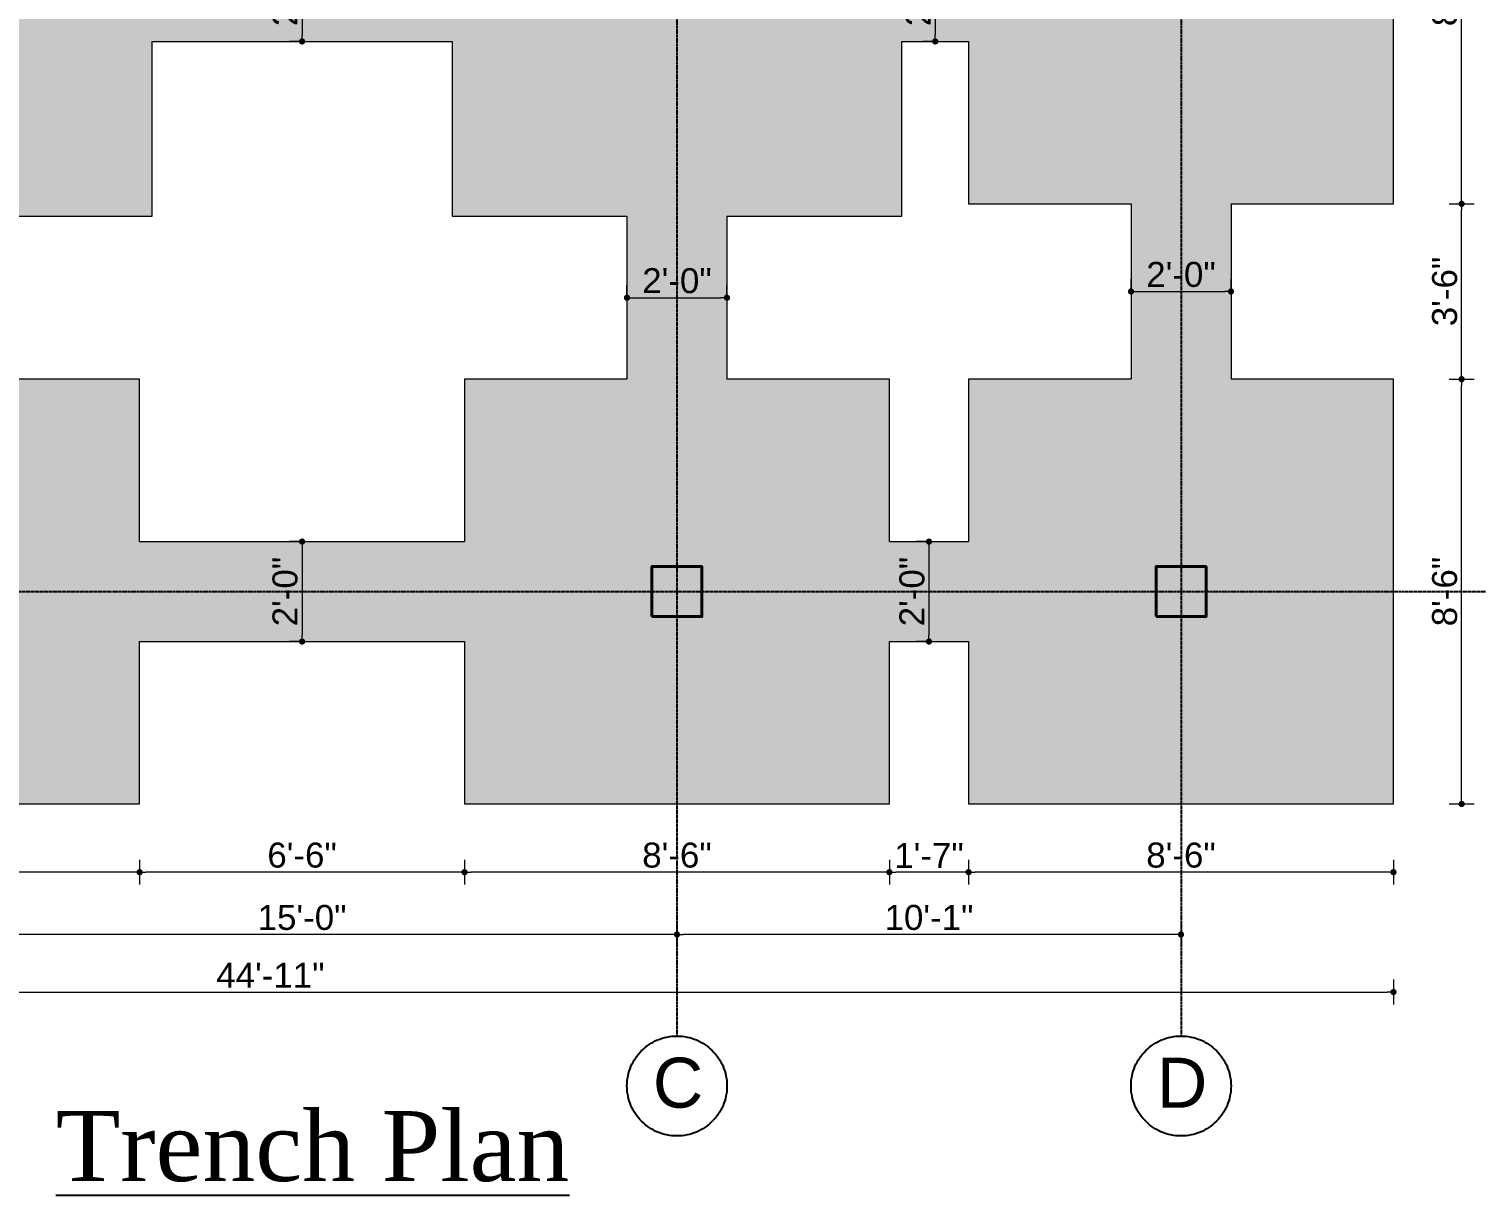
# Model space of a CAD drawing. Header units: inches. Extents: x 115570 to 265311, y 61168 to 314550.
# Drawn here: x 194349 to 194696.4, y 88271.5 to 88551.6 of the extents above; entities that cross this region are included whole.
import ezdxf

# ---------------------------------------------------------------- set-up
doc = ezdxf.new("R2010")
doc.units = ezdxf.units.IN
doc.header["$MEASUREMENT"] = 0
doc.linetypes.add('ACAD_ISO08W100', pattern=[36, 24, -3, 6, -3])
doc.layers.get('0').update_dxf_attribs({"lineweight": 25})
for name, color, linetype, lineweight in [('0 dimension lines', 4, 'Continuous', 18), ('0 wall', 7, 'Continuous', 40), ('Trench', 6, 'Continuous', 20)]:
    doc.layers.add(name, color=color, linetype=linetype, lineweight=lineweight)
doc.layers.add('0_center line', color=4, linetype='ACAD_ISO08W100', transparency=0.5)
doc.styles.add('arial.', font='arial.ttf')
doc.styles.get("Standard").update_dxf_attribs({"font": 'arial.ttf'})
doc.dimstyles.new('d50_Text size double', dxfattribs={"dimscale": 0, "dimtxt": 6, "dimasz": 1.5, "dimexe": 3, "dimexo": 3, "dimgap": 1, "dimtad": 1, "dimdec": 0, "dimrnd": 0.25, "dimzin": 3, "dimdsep": 46, "dimlunit": 4, "dimtxsty": 'arial.', "dimblk": 'DOT', "dimcen": 4, "dimdle": 6, "dimclrd": 256, "dimclre": 256, "dimclrt": 7, "dimazin": 0, "dimtfac": 1, "dimtdec": 0, "dimtix": 1, "dimtmove": 2, "dimatfit": 3, "dimfxl": 3, "dimfxlon": 1, "dimtolj": 1, "dimtzin": 0, "dimlwd": -1, "dimlwe": -1, "dimarcsym": 0})

# ---------------------------------------------------------------- blocks, each defined once
blk = doc.blocks.new('_Dot')
at = {"color": 0, "linetype": 'ByBlock', "lineweight": -2}
blk.add_line((-0.5, 0), (-1, 0), dxfattribs=at)
at = {"color": 0, "linetype": 'ByBlock', "const_width": 0.5}
blk.add_lwpolyline([(-0.25, 0, 1), (0.25, 0, 1)], format="xyb", close=True, dxfattribs=at)
blk = doc.blocks.new('*D1120')
at = {"layer": '0 dimension lines', "transparency": 16777216}
for p, q in [((194574.59, 88352.06), (194574.59, 88346.06)), ((194676.59, 88352.06), (194676.59, 88346.06)), ((194675.09, 88349.06), (194576.09, 88349.06))]:
    blk.add_line(p, q, dxfattribs=at)
at = {"layer": 'Defpoints', "color": 0, "transparency": 16777216}
for p in [(194574.59, 88365.44), (194676.59, 88365.44), (194574.59, 88349.06)]:
    blk.add_point(p, dxfattribs=at)
at = {"layer": '0 dimension lines', "transparency": 16777216, "xscale": 1.5, "yscale": 1.5, "zscale": 1.5, "rotation": 180}
blk.add_blockref('_Dot', (194574.59, 88349.06), dxfattribs=at)
at = {"layer": '0 dimension lines', "transparency": 16777216, "xscale": 1.5, "yscale": 1.5, "zscale": 1.5}
blk.add_blockref('_Dot', (194676.59, 88349.06), dxfattribs=at)
at = {"layer": '0 dimension lines', "color": 7, "lineweight": 15, "transparency": 16777216, "insert": (194625.59, 88353.12), "char_height": 6, "attachment_point": 5, "style": 'arial.'}
blk.add_mtext('\\A1;8\'-6"', dxfattribs=at)
blk = doc.blocks.new('*D1121')
at = {"layer": '0 dimension lines', "transparency": 16777216}
for p, q in [((194555.59, 88352.06), (194555.59, 88346.06)), ((194574.59, 88352.06), (194574.59, 88346.06)), ((194573.09, 88349.06), (194557.09, 88349.06))]:
    blk.add_line(p, q, dxfattribs=at)
at = {"layer": 'Defpoints', "color": 0, "transparency": 16777216}
for p in [(194555.59, 88365.44), (194574.59, 88365.44), (194555.59, 88349.06)]:
    blk.add_point(p, dxfattribs=at)
at = {"layer": '0 dimension lines', "transparency": 16777216, "xscale": 1.5, "yscale": 1.5, "zscale": 1.5, "rotation": 180}
blk.add_blockref('_Dot', (194555.59, 88349.06), dxfattribs=at)
at = {"layer": '0 dimension lines', "transparency": 16777216, "xscale": 1.5, "yscale": 1.5, "zscale": 1.5}
blk.add_blockref('_Dot', (194574.59, 88349.06), dxfattribs=at)
at = {"layer": '0 dimension lines', "color": 7, "lineweight": 15, "transparency": 16777216, "insert": (194565.09, 88353.07), "char_height": 6, "attachment_point": 5, "style": 'arial.'}
blk.add_mtext('\\A1;1\'-7"', dxfattribs=at)
blk = doc.blocks.new('*D1122')
at = {"layer": '0 dimension lines', "transparency": 16777216}
for p, q in [((194453.59, 88352.06), (194453.59, 88346.06)), ((194555.59, 88352.06), (194555.59, 88346.06)), ((194554.09, 88349.06), (194455.09, 88349.06))]:
    blk.add_line(p, q, dxfattribs=at)
at = {"layer": 'Defpoints', "color": 0, "transparency": 16777216}
for p in [(194453.59, 88365.44), (194555.59, 88365.44), (194453.59, 88349.06)]:
    blk.add_point(p, dxfattribs=at)
at = {"layer": '0 dimension lines', "transparency": 16777216, "xscale": 1.5, "yscale": 1.5, "zscale": 1.5, "rotation": 180}
blk.add_blockref('_Dot', (194453.59, 88349.06), dxfattribs=at)
at = {"layer": '0 dimension lines', "transparency": 16777216, "xscale": 1.5, "yscale": 1.5, "zscale": 1.5}
blk.add_blockref('_Dot', (194555.59, 88349.06), dxfattribs=at)
at = {"layer": '0 dimension lines', "color": 7, "lineweight": 15, "transparency": 16777216, "insert": (194504.59, 88353.12), "char_height": 6, "attachment_point": 5, "style": 'arial.'}
blk.add_mtext('\\A1;8\'-6"', dxfattribs=at)
blk = doc.blocks.new('*D1123')
at = {"layer": '0 dimension lines', "transparency": 16777216}
for p, q in [((194375.59, 88352.06), (194375.59, 88346.06)), ((194453.59, 88352.06), (194453.59, 88346.06)), ((194452.09, 88349.06), (194377.09, 88349.06))]:
    blk.add_line(p, q, dxfattribs=at)
at = {"layer": 'Defpoints', "color": 0, "transparency": 16777216}
for p in [(194375.59, 88365.44), (194453.59, 88365.44), (194375.59, 88349.06)]:
    blk.add_point(p, dxfattribs=at)
at = {"layer": '0 dimension lines', "transparency": 16777216, "xscale": 1.5, "yscale": 1.5, "zscale": 1.5, "rotation": 180}
blk.add_blockref('_Dot', (194375.59, 88349.06), dxfattribs=at)
at = {"layer": '0 dimension lines', "transparency": 16777216, "xscale": 1.5, "yscale": 1.5, "zscale": 1.5}
blk.add_blockref('_Dot', (194453.59, 88349.06), dxfattribs=at)
at = {"layer": '0 dimension lines', "color": 7, "lineweight": 15, "transparency": 16777216, "insert": (194414.59, 88353.12), "char_height": 6, "attachment_point": 5, "style": 'arial.'}
blk.add_mtext('\\A1;6\'-6"', dxfattribs=at)
blk = doc.blocks.new('*D1124')
at = {"layer": '0 dimension lines', "transparency": 16777216}
for p, q in [((194273.59, 88352.06), (194273.59, 88346.06)), ((194375.59, 88352.06), (194375.59, 88346.06)), ((194374.09, 88349.06), (194275.09, 88349.06))]:
    blk.add_line(p, q, dxfattribs=at)
at = {"layer": 'Defpoints', "color": 0, "transparency": 16777216}
for p in [(194273.59, 88365.44), (194375.59, 88365.44), (194273.59, 88349.06)]:
    blk.add_point(p, dxfattribs=at)
at = {"layer": '0 dimension lines', "transparency": 16777216, "xscale": 1.5, "yscale": 1.5, "zscale": 1.5, "rotation": 180}
blk.add_blockref('_Dot', (194273.59, 88349.06), dxfattribs=at)
at = {"layer": '0 dimension lines', "transparency": 16777216, "xscale": 1.5, "yscale": 1.5, "zscale": 1.5}
blk.add_blockref('_Dot', (194375.59, 88349.06), dxfattribs=at)
at = {"layer": '0 dimension lines', "color": 7, "lineweight": 15, "transparency": 16777216, "insert": (194324.59, 88353.12), "char_height": 6, "attachment_point": 5, "style": 'arial.'}
blk.add_mtext('\\A1;8\'-6"', dxfattribs=at)
blk = doc.blocks.new('*D1127')
at = {"layer": '0 dimension lines', "transparency": 16777216}
for p, q in [((194504.59, 88337.09), (194504.59, 88331.09)), ((194625.59, 88337.09), (194625.59, 88331.09)), ((194624.09, 88334.09), (194506.09, 88334.09))]:
    blk.add_line(p, q, dxfattribs=at)
at = {"layer": 'Defpoints', "color": 0, "transparency": 16777216}
for p in [(194504.59, 88362.44), (194625.59, 88362.44), (194504.59, 88334.09)]:
    blk.add_point(p, dxfattribs=at)
at = {"layer": '0 dimension lines', "transparency": 16777216, "xscale": 1.5, "yscale": 1.5, "zscale": 1.5, "rotation": 180}
blk.add_blockref('_Dot', (194504.59, 88334.09), dxfattribs=at)
at = {"layer": '0 dimension lines', "transparency": 16777216, "xscale": 1.5, "yscale": 1.5, "zscale": 1.5}
blk.add_blockref('_Dot', (194625.59, 88334.09), dxfattribs=at)
at = {"layer": '0 dimension lines', "color": 7, "lineweight": 15, "transparency": 16777216, "insert": (194565.09, 88338.15), "char_height": 6, "attachment_point": 5, "style": 'arial.'}
blk.add_mtext('\\A1;10\'-1"', dxfattribs=at)
blk = doc.blocks.new('*D1128')
at = {"layer": '0 dimension lines', "transparency": 16777216}
for p, q in [((194324.59, 88337.09), (194324.59, 88331.09)), ((194504.59, 88337.09), (194504.59, 88331.09)), ((194503.09, 88334.09), (194326.09, 88334.09))]:
    blk.add_line(p, q, dxfattribs=at)
at = {"layer": 'Defpoints', "color": 0, "transparency": 16777216}
for p in [(194324.59, 88362.44), (194504.59, 88362.44), (194324.59, 88334.09)]:
    blk.add_point(p, dxfattribs=at)
at = {"layer": '0 dimension lines', "transparency": 16777216, "xscale": 1.5, "yscale": 1.5, "zscale": 1.5, "rotation": 180}
blk.add_blockref('_Dot', (194324.59, 88334.09), dxfattribs=at)
at = {"layer": '0 dimension lines', "transparency": 16777216, "xscale": 1.5, "yscale": 1.5, "zscale": 1.5}
blk.add_blockref('_Dot', (194504.59, 88334.09), dxfattribs=at)
at = {"layer": '0 dimension lines', "color": 7, "lineweight": 15, "transparency": 16777216, "insert": (194414.59, 88338.15), "char_height": 6, "attachment_point": 5, "style": 'arial.'}
blk.add_mtext('\\A1;15\'-0"', dxfattribs=at)
blk = doc.blocks.new('*D1130')
at = {"layer": '0 dimension lines', "transparency": 16777216}
for p, q in [((194137.4, 88323.28), (194137.4, 88317.28)), ((194676.59, 88323.28), (194676.59, 88317.28)), ((194138.9, 88320.28), (194675.09, 88320.28))]:
    blk.add_line(p, q, dxfattribs=at)
at = {"layer": 'Defpoints', "color": 0, "transparency": 16777216}
for p in [(194137.4, 88371.44), (194676.59, 88365.44), (194676.59, 88320.28)]:
    blk.add_point(p, dxfattribs=at)
at = {"layer": '0 dimension lines', "transparency": 16777216, "xscale": 1.5, "yscale": 1.5, "zscale": 1.5, "rotation": 180}
blk.add_blockref('_Dot', (194137.4, 88320.28), dxfattribs=at)
at = {"layer": '0 dimension lines', "transparency": 16777216, "xscale": 1.5, "yscale": 1.5, "zscale": 1.5}
blk.add_blockref('_Dot', (194676.59, 88320.28), dxfattribs=at)
at = {"layer": '0 dimension lines', "color": 7, "lineweight": 15, "transparency": 16777216, "insert": (194406.99, 88324.3), "char_height": 6, "attachment_point": 5, "style": 'arial.'}
blk.add_mtext('\\A1;44\'-11"', dxfattribs=at)
blk = doc.blocks.new('*D1131')
at = {"layer": '0 dimension lines', "transparency": 16777216}
for p, q in [((194689.96, 88467.44), (194695.96, 88467.44)), ((194692.96, 88366.94), (194692.96, 88465.94)), ((194689.96, 88365.44), (194695.96, 88365.44))]:
    blk.add_line(p, q, dxfattribs=at)
at = {"layer": 'Defpoints', "color": 0, "transparency": 16777216}
for p in [(194676.59, 88467.44), (194692.96, 88467.44), (194676.59, 88365.44)]:
    blk.add_point(p, dxfattribs=at)
at = {"layer": '0 dimension lines', "transparency": 16777216, "xscale": 1.5, "yscale": 1.5, "zscale": 1.5}
for p, rotation in [((194692.96, 88467.44), 90), ((194692.96, 88365.44), 270)]:
    blk.add_blockref('_Dot', p, dxfattribs=dict(at, rotation=rotation))
at = {"layer": '0 dimension lines', "color": 7, "lineweight": 15, "transparency": 16777216, "insert": (194688.89, 88416.44), "char_height": 6, "attachment_point": 5, "rotation": 90, "style": 'arial.'}
blk.add_mtext('\\A1;8\'-6"', dxfattribs=at)
blk = doc.blocks.new('*D1132')
at = {"layer": '0 dimension lines', "transparency": 16777216}
for p, q in [((194689.96, 88509.55), (194695.96, 88509.55)), ((194692.96, 88468.94), (194692.96, 88508.05)), ((194689.96, 88467.44), (194695.96, 88467.44))]:
    blk.add_line(p, q, dxfattribs=at)
at = {"layer": 'Defpoints', "color": 0, "transparency": 16777216}
for p in [(194676.59, 88509.55), (194692.96, 88509.55), (194676.59, 88467.44)]:
    blk.add_point(p, dxfattribs=at)
at = {"layer": '0 dimension lines', "transparency": 16777216, "xscale": 1.5, "yscale": 1.5, "zscale": 1.5}
for p, rotation in [((194692.96, 88509.55), 90), ((194692.96, 88467.44), 270)]:
    blk.add_blockref('_Dot', p, dxfattribs=dict(at, rotation=rotation))
at = {"layer": '0 dimension lines', "color": 7, "lineweight": 15, "transparency": 16777216, "insert": (194688.89, 88488.5), "char_height": 6, "attachment_point": 5, "rotation": 90, "style": 'arial.'}
blk.add_mtext('\\A1;3\'-6"', dxfattribs=at)
blk = doc.blocks.new('*D1133')
at = {"layer": '0 dimension lines', "transparency": 16777216}
for p, q in [((194689.96, 88611.55), (194695.96, 88611.55)), ((194692.96, 88511.05), (194692.96, 88610.05)), ((194689.96, 88509.55), (194695.96, 88509.55))]:
    blk.add_line(p, q, dxfattribs=at)
at = {"layer": 'Defpoints', "color": 0, "transparency": 16777216}
for p in [(194676.59, 88611.55), (194692.96, 88611.55), (194676.59, 88509.55)]:
    blk.add_point(p, dxfattribs=at)
at = {"layer": '0 dimension lines', "transparency": 16777216, "xscale": 1.5, "yscale": 1.5, "zscale": 1.5}
for p, rotation in [((194692.96, 88611.55), 90), ((194692.96, 88509.55), 270)]:
    blk.add_blockref('_Dot', p, dxfattribs=dict(at, rotation=rotation))
at = {"layer": '0 dimension lines', "color": 7, "lineweight": 15, "transparency": 16777216, "insert": (194688.89, 88560.55), "char_height": 6, "attachment_point": 5, "rotation": 90, "style": 'arial.'}
blk.add_mtext('\\A1;8\'-6"', dxfattribs=at)
blk = doc.blocks.new('*D1136')
at = {"layer": '0 dimension lines', "transparency": 16777216}
for p, q in [((194704.45, 88560.55), (194710.45, 88560.55)), ((194707.45, 88417.94), (194707.45, 88559.05)), ((194704.45, 88416.44), (194710.45, 88416.44))]:
    blk.add_line(p, q, dxfattribs=at)
at = {"layer": 'Defpoints', "color": 0, "transparency": 16777216}
for p in [(194679.59, 88560.55), (194707.45, 88560.55), (194679.59, 88416.44)]:
    blk.add_point(p, dxfattribs=at)
at = {"layer": '0 dimension lines', "transparency": 16777216, "xscale": 1.5, "yscale": 1.5, "zscale": 1.5}
for p, rotation in [((194707.45, 88560.55), 90), ((194707.45, 88416.44), 270)]:
    blk.add_blockref('_Dot', p, dxfattribs=dict(at, rotation=rotation))
at = {"layer": '0 dimension lines', "color": 7, "lineweight": 15, "transparency": 16777216, "insert": (194703.39, 88488.5), "char_height": 6, "attachment_point": 5, "rotation": 90, "style": 'arial.'}
blk.add_mtext('\\A1;12\'-0"', dxfattribs=at)
blk = doc.blocks.new('*D1138')
at = {"layer": '0 dimension lines', "transparency": 16777216}
for p, q in [((194722.04, 88746.98), (194728.04, 88746.98)), ((194725.04, 88366.94), (194725.04, 88745.48)), ((194722.04, 88365.44), (194728.04, 88365.44))]:
    blk.add_line(p, q, dxfattribs=at)
at = {"layer": 'Defpoints', "color": 0, "transparency": 16777216}
for p in [(194670.59, 88746.98), (194725.04, 88746.98), (194676.59, 88365.44)]:
    blk.add_point(p, dxfattribs=at)
at = {"layer": '0 dimension lines', "transparency": 16777216, "xscale": 1.5, "yscale": 1.5, "zscale": 1.5}
for p, rotation in [((194725.04, 88746.98), 90), ((194725.04, 88365.44), 270)]:
    blk.add_blockref('_Dot', p, dxfattribs=dict(at, rotation=rotation))
at = {"layer": '0 dimension lines', "color": 7, "lineweight": 15, "transparency": 16777216, "insert": (194720.97, 88556.21), "char_height": 6, "attachment_point": 5, "rotation": 90, "style": 'arial.'}
blk.add_mtext('\\A1;31\'-10"', dxfattribs=at)
blk = doc.blocks.new('*D1152')
at = {"layer": '0 dimension lines', "transparency": 16777216}
for p, q in [((194414.59, 88428.44), (194411.59, 88428.44)), ((194414.59, 88426.94), (194414.59, 88405.94)), ((194414.59, 88404.44), (194411.59, 88404.44))]:
    blk.add_line(p, q, dxfattribs=at)
at = {"layer": 'Defpoints', "color": 0, "transparency": 16777216}
for p in [(194414.59, 88428.44), (194414.59, 88404.44), (194414.59, 88404.44)]:
    blk.add_point(p, dxfattribs=at)
at = {"layer": '0 dimension lines', "transparency": 16777216, "xscale": 1.5, "yscale": 1.5, "zscale": 1.5}
for p, rotation in [((194414.59, 88428.44), 90), ((194414.59, 88404.44), 270)]:
    blk.add_blockref('_Dot', p, dxfattribs=dict(at, rotation=rotation))
at = {"layer": '0 dimension lines', "color": 7, "lineweight": 15, "transparency": 16777216, "insert": (194410.52, 88416.44), "char_height": 6, "attachment_point": 5, "rotation": 90, "style": 'arial.'}
blk.add_mtext('\\A1;2\'-0"', dxfattribs=at)
blk = doc.blocks.new('*D1153')
at = {"layer": '0 dimension lines', "transparency": 16777216}
for p, q in [((194565.09, 88428.44), (194562.09, 88428.44)), ((194565.09, 88426.94), (194565.09, 88405.94)), ((194565.09, 88404.44), (194562.09, 88404.44))]:
    blk.add_line(p, q, dxfattribs=at)
at = {"layer": 'Defpoints', "color": 0, "transparency": 16777216}
for p in [(194565.09, 88428.44), (194565.09, 88404.44), (194565.09, 88404.44)]:
    blk.add_point(p, dxfattribs=at)
at = {"layer": '0 dimension lines', "transparency": 16777216, "xscale": 1.5, "yscale": 1.5, "zscale": 1.5}
for p, rotation in [((194565.09, 88428.44), 90), ((194565.09, 88404.44), 270)]:
    blk.add_blockref('_Dot', p, dxfattribs=dict(at, rotation=rotation))
at = {"layer": '0 dimension lines', "color": 7, "lineweight": 15, "transparency": 16777216, "insert": (194561.02, 88416.44), "char_height": 6, "attachment_point": 5, "rotation": 90, "style": 'arial.'}
blk.add_mtext('\\A1;2\'-0"', dxfattribs=at)
blk = doc.blocks.new('*D1155')
at = {"layer": '0 dimension lines', "transparency": 16777216}
for p, q in [((194414.59, 88572.55), (194411.59, 88572.55)), ((194414.59, 88571.05), (194414.59, 88550.05)), ((194414.59, 88548.55), (194411.59, 88548.55))]:
    blk.add_line(p, q, dxfattribs=at)
at = {"layer": 'Defpoints', "color": 0, "transparency": 16777216}
for p in [(194414.59, 88572.55), (194414.59, 88548.55), (194414.59, 88548.55)]:
    blk.add_point(p, dxfattribs=at)
at = {"layer": '0 dimension lines', "transparency": 16777216, "xscale": 1.5, "yscale": 1.5, "zscale": 1.5}
for p, rotation in [((194414.59, 88572.55), 90), ((194414.59, 88548.55), 270)]:
    blk.add_blockref('_Dot', p, dxfattribs=dict(at, rotation=rotation))
at = {"layer": '0 dimension lines', "color": 7, "lineweight": 15, "transparency": 16777216, "insert": (194410.52, 88560.55), "char_height": 6, "attachment_point": 5, "rotation": 90, "style": 'arial.'}
blk.add_mtext('\\A1;2\'-0"', dxfattribs=at)
blk = doc.blocks.new('*D1156')
at = {"layer": '0 dimension lines', "transparency": 16777216}
for p, q in [((194566.59, 88572.55), (194563.59, 88572.55)), ((194566.59, 88571.05), (194566.59, 88550.05)), ((194566.59, 88548.55), (194563.59, 88548.55))]:
    blk.add_line(p, q, dxfattribs=at)
at = {"layer": 'Defpoints', "color": 0, "transparency": 16777216}
for p in [(194566.59, 88572.55), (194566.59, 88548.55), (194566.59, 88548.55)]:
    blk.add_point(p, dxfattribs=at)
at = {"layer": '0 dimension lines', "transparency": 16777216, "xscale": 1.5, "yscale": 1.5, "zscale": 1.5}
for p, rotation in [((194566.59, 88572.55), 90), ((194566.59, 88548.55), 270)]:
    blk.add_blockref('_Dot', p, dxfattribs=dict(at, rotation=rotation))
at = {"layer": '0 dimension lines', "color": 7, "lineweight": 15, "transparency": 16777216, "insert": (194562.52, 88560.55), "char_height": 6, "attachment_point": 5, "rotation": 90, "style": 'arial.'}
blk.add_mtext('\\A1;2\'-0"', dxfattribs=at)
blk = doc.blocks.new('*D1113')
at = {"layer": '0 dimension lines', "transparency": 16777216}
for p, q in [((194492.59, 88487), (194492.59, 88490)), ((194516.59, 88487), (194516.59, 88490)), ((194494.09, 88487), (194515.09, 88487))]:
    blk.add_line(p, q, dxfattribs=at)
at = {"layer": 'Defpoints', "color": 0, "transparency": 16777216}
for p in [(194492.59, 88487), (194516.59, 88487), (194516.59, 88487)]:
    blk.add_point(p, dxfattribs=at)
at = {"layer": '0 dimension lines', "transparency": 16777216, "xscale": 1.5, "yscale": 1.5, "zscale": 1.5, "rotation": 180}
blk.add_blockref('_Dot', (194492.59, 88487), dxfattribs=at)
at = {"layer": '0 dimension lines', "transparency": 16777216, "xscale": 1.5, "yscale": 1.5, "zscale": 1.5}
blk.add_blockref('_Dot', (194516.59, 88487), dxfattribs=at)
at = {"layer": '0 dimension lines', "color": 7, "lineweight": 15, "transparency": 16777216, "insert": (194504.59, 88491.06), "char_height": 6, "attachment_point": 5, "style": 'arial.'}
blk.add_mtext('\\A1;2\'-0"', dxfattribs=at)
blk = doc.blocks.new('*D1114')
at = {"layer": '0 dimension lines', "transparency": 16777216}
for p, q in [((194613.59, 88488.5), (194613.59, 88491.5)), ((194637.59, 88488.5), (194637.59, 88491.5)), ((194615.09, 88488.5), (194636.09, 88488.5))]:
    blk.add_line(p, q, dxfattribs=at)
at = {"layer": 'Defpoints', "color": 0, "transparency": 16777216}
for p in [(194613.59, 88488.5), (194637.59, 88488.5), (194637.59, 88488.5)]:
    blk.add_point(p, dxfattribs=at)
at = {"layer": '0 dimension lines', "transparency": 16777216, "xscale": 1.5, "yscale": 1.5, "zscale": 1.5, "rotation": 180}
blk.add_blockref('_Dot', (194613.59, 88488.5), dxfattribs=at)
at = {"layer": '0 dimension lines', "transparency": 16777216, "xscale": 1.5, "yscale": 1.5, "zscale": 1.5}
blk.add_blockref('_Dot', (194637.59, 88488.5), dxfattribs=at)
at = {"layer": '0 dimension lines', "color": 7, "lineweight": 15, "transparency": 16777216, "insert": (194625.59, 88492.56), "char_height": 6, "attachment_point": 5, "style": 'arial.'}
blk.add_mtext('\\A1;2\'-0"', dxfattribs=at)

msp = doc.modelspace()

# ---------------------------------------------------------------- hatches: boundary and pattern name
at = {"transparency": 33554587}
h = msp.add_hatch(color=256, dxfattribs=at)
h.dxf.hatch_style = 1
h.paths.add_polyline_path([(194510.59, 88422.44), (194510.59, 88410.44), (194498.59, 88410.44), (194498.59, 88422.44)])
h = msp.add_hatch(color=256, dxfattribs=at)
h.dxf.hatch_style = 1
h.paths.add_polyline_path([(194631.59, 88422.44), (194631.59, 88410.44), (194619.59, 88410.44), (194619.59, 88422.44)])
at = {"layer": '0 wall', "lineweight": 15, "transparency": 33554503}
h = msp.add_hatch(color=256, dxfattribs=at)
h.dxf.hatch_style = 1
h.paths.add_polyline_path([(194504.59, 88554.55), (194498.59, 88554.55), (194498.59, 88560.55), (194330.59, 88560.55), (194330.59, 88554.55), (194324.59, 88554.55), (194324.59, 88422.44), (194330.59, 88422.44), (194330.59, 88416.44), (194498.59, 88416.44), (194498.59, 88422.44), (194504.59, 88422.44)])
h.paths.add_polyline_path([(194378.59, 88506.55), (194378.59, 88548.55), (194450.59, 88548.55), (194450.59, 88506.55), (194492.59, 88506.55), (194492.59, 88467.44), (194453.59, 88467.44), (194453.59, 88428.44), (194375.59, 88428.44), (194375.59, 88467.44), (194336.59, 88467.44), (194336.59, 88506.55)], flags=16)
h.paths.add_polyline_path([(194324.59, 88554.55), (194318.59, 88554.55), (194318.59, 88560.55), (194188.4, 88560.55), (194188.4, 88554.55), (194182.4, 88554.55), (194182.4, 88422.44), (194188.4, 88422.44), (194188.4, 88416.44), (194318.59, 88416.44), (194318.59, 88422.44), (194324.59, 88422.44)])
h.paths.add_polyline_path([(194312.59, 88506.55), (194312.59, 88467.44), (194273.59, 88467.44), (194273.59, 88428.44), (194227.4, 88428.44), (194227.4, 88461.44), (194194.4, 88461.44), (194194.4, 88515.55), (194227.4, 88515.55), (194227.4, 88548.55), (194270.59, 88548.55), (194270.59, 88506.55)], flags=16)
h.paths.add_polyline_path([(194324.59, 88734.98), (194318.59, 88734.98), (194318.59, 88740.98), (194188.4, 88740.98), (194188.4, 88734.98), (194182.4, 88734.98), (194182.4, 88566.55), (194188.4, 88566.55), (194188.4, 88560.55), (194318.59, 88560.55), (194318.59, 88566.55), (194324.59, 88566.55)])
h.paths.add_polyline_path([(194270.59, 88614.55), (194270.59, 88572.55), (194227.4, 88572.55), (194227.4, 88605.55), (194194.4, 88605.55), (194194.4, 88641.98), (194267.59, 88641.98), (194267.59, 88635.98), (194312.59, 88635.98), (194312.59, 88614.55)], flags=16)
h.paths.add_polyline_path([(194504.59, 88734.98), (194498.59, 88734.98), (194498.59, 88740.98), (194330.59, 88740.98), (194330.59, 88734.98), (194324.59, 88734.98), (194324.59, 88566.55), (194330.59, 88566.55), (194330.59, 88560.55), (194498.59, 88560.55), (194498.59, 88566.55), (194504.59, 88566.55)])
h.paths.add_polyline_path([(194336.59, 88614.55), (194336.59, 88635.98), (194381.59, 88635.98), (194381.59, 88722.98), (194450.59, 88722.98), (194450.59, 88641.98), (194492.59, 88641.98), (194492.59, 88614.55), (194450.59, 88614.55), (194450.59, 88572.55), (194378.59, 88572.55), (194378.59, 88614.55)], flags=16)
h.paths.add_polyline_path([(194625.59, 88734.98), (194619.59, 88734.98), (194619.59, 88740.98), (194510.59, 88740.98), (194510.59, 88734.98), (194504.59, 88734.98), (194504.59, 88566.55), (194510.59, 88566.55), (194510.59, 88560.55), (194619.59, 88560.55), (194619.59, 88566.55), (194625.59, 88566.55)])
h.paths.add_polyline_path([(194516.59, 88614.55), (194516.59, 88641.98), (194558.59, 88641.98), (194558.59, 88722.98), (194580.59, 88722.98), (194580.59, 88659.98), (194613.59, 88659.98), (194613.59, 88611.55), (194574.59, 88611.55), (194574.59, 88572.55), (194558.59, 88572.55), (194558.59, 88614.55)], flags=16)
h.paths.add_polyline_path([(194676.59, 88611.55), (194637.59, 88611.55), (194637.59, 88659.98), (194670.59, 88659.98), (194670.59, 88740.98), (194631.59, 88740.98), (194631.59, 88734.98), (194625.59, 88734.98), (194625.59, 88566.55), (194631.59, 88566.55), (194631.59, 88560.55), (194676.59, 88560.55)])
h.paths.add_polyline_path([(194676.59, 88560.55), (194631.59, 88560.55), (194631.59, 88554.55), (194625.59, 88554.55), (194625.59, 88422.44), (194631.59, 88422.44), (194631.59, 88416.44), (194676.59, 88416.44), (194676.59, 88467.44), (194637.59, 88467.44), (194637.59, 88509.55), (194676.59, 88509.55)])
h.paths.add_polyline_path([(194625.59, 88554.55), (194619.59, 88554.55), (194619.59, 88560.55), (194510.59, 88560.55), (194510.59, 88554.55), (194504.59, 88554.55), (194504.59, 88422.44), (194510.59, 88422.44), (194510.59, 88416.44), (194619.59, 88416.44), (194619.59, 88422.44), (194625.59, 88422.44)])
h.paths.add_polyline_path([(194613.59, 88509.55), (194613.59, 88467.44), (194574.59, 88467.44), (194574.59, 88428.44), (194555.59, 88428.44), (194555.59, 88467.44), (194516.59, 88467.44), (194516.59, 88506.55), (194558.59, 88506.55), (194558.59, 88548.55), (194574.59, 88548.55), (194574.59, 88509.55)], flags=16)
h.paths.add_polyline_path([(194676.59, 88416.44), (194631.59, 88416.44), (194631.59, 88410.44), (194625.59, 88410.44), (194625.59, 88365.44), (194676.59, 88365.44)])
h.paths.add_polyline_path([(194625.59, 88410.44), (194619.59, 88410.44), (194619.59, 88416.44), (194510.59, 88416.44), (194510.59, 88410.44), (194504.59, 88410.44), (194504.59, 88365.44), (194555.59, 88365.44), (194555.59, 88404.44), (194574.59, 88404.44), (194574.59, 88365.44), (194625.59, 88365.44)])
h.paths.add_polyline_path([(194504.59, 88410.44), (194498.59, 88410.44), (194498.59, 88416.44), (194330.59, 88416.44), (194330.59, 88410.44), (194324.59, 88410.44), (194324.59, 88365.44), (194375.59, 88365.44), (194375.59, 88404.44), (194453.59, 88404.44), (194453.59, 88365.44), (194504.59, 88365.44)])
h.paths.add_polyline_path([(194324.59, 88410.44), (194318.59, 88410.44), (194318.59, 88416.44), (194188.4, 88416.44), (194188.4, 88410.44), (194182.4, 88410.44), (194182.4, 88371.44), (194227.4, 88371.44), (194227.4, 88404.44), (194273.59, 88404.44), (194273.59, 88365.44), (194324.59, 88365.44)])
h.paths.add_polyline_path([(194182.4, 88554.55), (194176.4, 88554.55), (194176.4, 88560.55), (194137.4, 88560.55), (194137.4, 88515.55), (194170.4, 88515.55), (194170.4, 88461.44), (194137.4, 88461.44), (194137.4, 88416.44), (194176.4, 88416.44), (194176.4, 88422.44), (194182.4, 88422.44)])
h.paths.add_polyline_path([(194182.4, 88734.98), (194176.4, 88734.98), (194176.4, 88740.98), (194174.51, 88740.98), (194143.35, 88641.98), (194170.4, 88641.98), (194170.4, 88605.55), (194137.4, 88605.55), (194137.4, 88560.55), (194176.4, 88560.55), (194176.4, 88566.55), (194182.4, 88566.55)])
h.paths.add_polyline_path([(194416.78, 88550.82), (194416.78, 88570.44), (194404.42, 88570.44), (194404.42, 88550.82)], flags=9)
h.paths.add_polyline_path([(194314.86, 88484.8), (194334.48, 88484.8), (194334.48, 88497.17), (194314.86, 88497.17)], flags=9)
h.paths.add_polyline_path([(194416.78, 88406.72), (194416.78, 88426.33), (194404.42, 88426.33), (194404.42, 88406.72)], flags=9)
h.paths.add_polyline_path([(194494.86, 88484.8), (194514.48, 88484.8), (194514.48, 88497.17), (194494.86, 88497.17)], flags=9)
h.paths.add_polyline_path([(194252.69, 88406.72), (194252.69, 88426.33), (194240.32, 88426.33), (194240.32, 88406.72)], flags=9)
h.paths.add_polyline_path([(194251.19, 88550.82), (194251.19, 88570.44), (194238.82, 88570.44), (194238.82, 88550.82)], flags=9)
h.paths.add_polyline_path([(194172.67, 88486.3), (194192.29, 88486.3), (194192.29, 88498.67), (194172.67, 88498.67)], flags=9)
h.paths.add_polyline_path([(194314.86, 88623.07), (194334.48, 88623.07), (194334.48, 88635.43), (194314.86, 88635.43)], flags=9)
h.paths.add_polyline_path([(194172.67, 88621.57), (194192.29, 88621.57), (194192.29, 88633.93), (194172.67, 88633.93)], flags=9)
h.paths.add_polyline_path([(194494.86, 88626.07), (194514.48, 88626.07), (194514.48, 88638.43), (194494.86, 88638.43)], flags=9)
h.paths.add_polyline_path([(194417.91, 88725.25), (194417.91, 88744.87), (194405.54, 88744.87), (194405.54, 88725.25)], flags=9)
h.paths.add_polyline_path([(194568.78, 88550.82), (194568.78, 88570.44), (194556.42, 88570.44), (194556.42, 88550.82)], flags=9)
h.paths.add_polyline_path([(194615.86, 88633.57), (194635.48, 88633.57), (194635.48, 88645.93), (194615.86, 88645.93)], flags=9)
h.paths.add_polyline_path([(194571.78, 88725.25), (194571.78, 88744.87), (194559.42, 88744.87), (194559.42, 88725.25)], flags=9)
h.paths.add_polyline_path([(194615.86, 88486.3), (194635.48, 88486.3), (194635.48, 88498.67), (194615.86, 88498.67)], flags=9)
h.paths.add_polyline_path([(194567.28, 88406.72), (194567.28, 88426.33), (194554.92, 88426.33), (194554.92, 88406.72)], flags=9)

# ---------------------------------------------------------------- linework, layer by layer
at = {"layer": '0 wall'}
for points in [[(194498.59, 88410.44), (194498.59, 88422.44), (194510.59, 88422.44), (194510.59, 88410.44)], [(194619.59, 88410.44), (194619.59, 88422.44), (194631.59, 88422.44), (194631.59, 88410.44)]]:
    msp.add_lwpolyline(points, close=True, dxfattribs=at)
at = {"layer": '0_center line', "ltscale": 0.01, "transparency": 33554559}
for p, q in [((194504.59, 88790), (194504.59, 88309.71)), ((194625.59, 88790), (194625.59, 88309.71)), ((194076.74, 88416.44), (194737.43, 88416.44))]:
    msp.add_line(p, q, dxfattribs=at)
at = {"layer": '0_center line', "ltscale": 100, "transparency": 33554687}
for centre in [(194504.59, 88297.71), (194625.59, 88297.71)]:
    msp.add_circle(centre, 12, dxfattribs=at)
at = {"layer": 'Trench', "transparency": 33554687}
for p, q in [((194378.59, 88548.55), (194450.59, 88548.55)), ((194558.59, 88548.55), (194574.59, 88548.55)), ((194492.59, 88506.55), (194492.59, 88467.44)), ((194516.59, 88506.55), (194516.59, 88467.44)), ((194613.59, 88509.55), (194613.59, 88467.44)), ((194637.59, 88509.55), (194637.59, 88467.44)), ((194375.59, 88428.44), (194453.59, 88428.44)), ((194555.59, 88428.44), (194574.59, 88428.44)), ((194375.59, 88404.44), (194453.59, 88404.44)), ((194555.59, 88404.44), (194574.59, 88404.44))]:
    msp.add_line(p, q, dxfattribs=at)
for points in [[(194637.59, 88509.55), (194676.59, 88509.55), (194676.59, 88611.55), (194637.59, 88611.55)], [(194336.59, 88506.55), (194378.59, 88506.55), (194378.59, 88548.55)], [(194450.59, 88548.55), (194450.59, 88506.55), (194492.59, 88506.55)], [(194516.59, 88506.55), (194558.59, 88506.55), (194558.59, 88548.55)], [(194574.59, 88548.55), (194574.59, 88509.55), (194613.59, 88509.55)], [(194375.59, 88428.44), (194375.59, 88467.44), (194336.59, 88467.44)], [(194492.59, 88467.44), (194453.59, 88467.44), (194453.59, 88428.44)], [(194555.59, 88428.44), (194555.59, 88467.44), (194516.59, 88467.44)], [(194574.59, 88404.44), (194574.59, 88365.44), (194676.59, 88365.44), (194676.59, 88467.44), (194637.59, 88467.44)], [(194613.59, 88467.44), (194574.59, 88467.44), (194574.59, 88428.44)], [(194273.59, 88404.44), (194273.59, 88365.44), (194375.59, 88365.44), (194375.59, 88404.44)], [(194453.59, 88404.44), (194453.59, 88365.44), (194555.59, 88365.44), (194555.59, 88404.44)]]:
    msp.add_lwpolyline(points, dxfattribs=at)

# ---------------------------------------------------------------- texts
at = {"ltscale": 100, "transparency": 33554687, "insert": (194355.46, 88291.68), "char_height": 16.8, "attachment_point": 1}
msp.add_mtext_dynamic_manual_height_columns('{\\fTimes New Roman|b0|i0|c0|p18;\\LTrench Plan}', width=327.3975, gutter_width=60, heights=[0], dxfattribs=at)
at = {"layer": '0_center line', "ltscale": 100, "transparency": 33554687}
for s, p in [('C', (194498.79, 88292.51)), ('D', (194619.79, 88292.51))]:
    msp.add_text(s, height=12, rotation=359.9287, dxfattribs=at).set_placement(p)

# ---------------------------------------------------------------- dimensions: what is measured, and where the dimension line sits
at = {"layer": '0 dimension lines', "lineweight": 15}
for base, p1, p2, picture, middle in [((194725.04, 88746.98), (194676.59, 88365.44), (194670.59, 88746.98), '*D1138', (194720.97, 88556.21)), ((194692.96, 88611.55), (194676.59, 88509.55), (194676.59, 88611.55), '*D1133', (194688.89, 88560.55)), ((194414.59, 88548.55), (194414.59, 88572.55), (194414.59, 88548.55), '*D1155', (194410.52, 88560.55)), ((194566.59, 88548.55), (194566.59, 88572.55), (194566.59, 88548.55), '*D1156', (194562.52, 88560.55)), ((194707.45, 88560.55), (194679.59, 88416.44), (194679.59, 88560.55), '*D1136', (194703.39, 88488.5)), ((194692.96, 88509.55), (194676.59, 88467.44), (194676.59, 88509.55), '*D1132', (194688.89, 88488.5)), ((194692.96, 88467.44), (194676.59, 88365.44), (194676.59, 88467.44), '*D1131', (194688.89, 88416.44)), ((194414.59, 88404.44), (194414.59, 88428.44), (194414.59, 88404.44), '*D1152', (194410.52, 88416.44)), ((194565.09, 88404.44), (194565.09, 88428.44), (194565.09, 88404.44), '*D1153', (194561.02, 88416.44))]:
    dim = msp.add_linear_dim(base=base, p1=p1, p2=p2, angle=90, dimstyle='d50_Text size double', override={"dimscale": 1}, dxfattribs=at)
    dim.commit()
    dim.dimension.update_dxf_attribs({"geometry": picture, "text_midpoint": middle})
for base, p1, p2, picture, middle in [((194637.59, 88488.5), (194613.59, 88488.5), (194637.59, 88488.5), '*D1114', (194625.59, 88492.56)), ((194516.59, 88487), (194492.59, 88487), (194516.59, 88487), '*D1113', (194504.59, 88491.06)), ((194676.59, 88320.28), (194137.4, 88371.44), (194676.59, 88365.44), '*D1130', (194406.99, 88324.3)), ((194273.59, 88349.06), (194375.59, 88365.44), (194273.59, 88365.44), '*D1124', (194324.59, 88353.12)), ((194375.59, 88349.06), (194453.59, 88365.44), (194375.59, 88365.44), '*D1123', (194414.59, 88353.12)), ((194453.59, 88349.06), (194555.59, 88365.44), (194453.59, 88365.44), '*D1122', (194504.59, 88353.12)), ((194555.59, 88349.06), (194574.59, 88365.44), (194555.59, 88365.44), '*D1121', (194565.09, 88353.07)), ((194574.59, 88349.06), (194676.59, 88365.44), (194574.59, 88365.44), '*D1120', (194625.59, 88353.12)), ((194324.59, 88334.09), (194504.59, 88362.44), (194324.59, 88362.44), '*D1128', (194414.59, 88338.15)), ((194504.59, 88334.09), (194625.59, 88362.44), (194504.59, 88362.44), '*D1127', (194565.09, 88338.15))]:
    dim = msp.add_linear_dim(base=base, p1=p1, p2=p2, dimstyle='d50_Text size double', override={"dimscale": 1}, dxfattribs=at)
    dim.commit()
    dim.dimension.update_dxf_attribs({"geometry": picture, "text_midpoint": middle})

doc.saveas('drawing.dxf')
